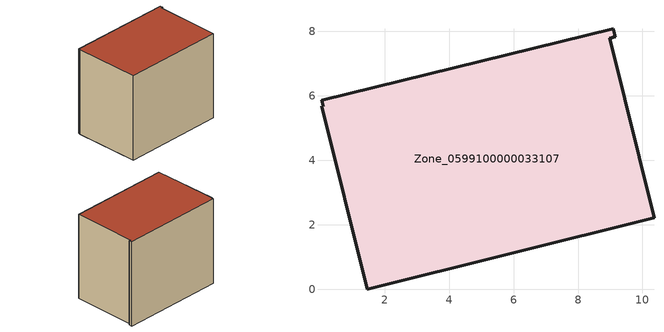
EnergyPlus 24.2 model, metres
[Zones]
Zone_0599100000033107
 floor ground (C_G): 0.04,5.67 0.1,5.67 0.05,5.85 9.09,8.07 9.15,7.83 8.99,7.79 10.36,2.21 1.46,0 z0
 wall outside (C_F): 9.15,7.83 9.09,8.07 0.05,5.85 0.1,5.67 0.04,5.67 1.46,0 10.36,2.21 8.99,7.79 9.15,7.83 z0:7.74
 roof outside (C_R): 0.1,5.67 0.04,5.67 1.46,0 10.36,2.21 8.99,7.79 9.15,7.83 9.09,8.07 0.05,5.85 z7.74
[BUILDING]
Pand.0599100000033107: North Axis=0; Terrain=City; Loads Convergence Tolerance Value=0.04; Temperature Convergence Tolerance Value=0.4; Solar Distribution=FullExterior; Maximum Number of Warmup Days=25; Minimum Number of Warmup Days=1
[Site:Location]
Rotterdam.The.Hague.AP_ZH_NLD Design_Conditions: Latitude=51.96; Longitude=4.45; Time Zone=1; Elevation=-4.5
[SITE:GROUNDTEMPERATURE:BUILDINGSURFACE]
18, 18, 18, 18, 18, 18, 18, 18, 18, 18, 18, 18
[MATERIAL] Thermal Absorptance=0.9; Solar Absorptance=0.7; Visible Absorptance=0.7
Name | Roughness | Thickness | Conductivity | Density | Specific Heat
G.TI.1965-1974 | MediumSmooth | 0.15 | 0.882353 | 540 | 1210
F.TI.1965-1974 | Rough | 0.3 | 0.697674 | 1920 | 840
R.TI.1965-1974 | MediumRough | 0.2 | 0.232558 | 1500 | 1000
[CONSTRUCTION]
C_G: G.TI.1965-1974
C_F: F.TI.1965-1974
C_R: R.TI.1965-1974
[ZONE]
Zone_0599100000033107: Type=1; Multiplier=1; Ceiling Height=Autocalculate; Volume=Autocalculate; Floor Area=autocalculate; Part of Total Floor Area=Yes
[ZONEINFILTRATION:DESIGNFLOWRATE]
Infil_Zone_0599100000033107: Zone or ZoneList or Space or SpaceList=Zone_0599100000033107; Schedule=AlwaysOn; Design Flow Rate Calculation Method=Flow/Area; Flow Rate per Floor Area=0.003; Constant Term Coefficient=1; Temperature Term Coefficient=0; Velocity Term Coefficient=0; Velocity Squared Term Coefficient=0
[HVACTEMPLATE:ZONE:IDEALLOADSAIRSYSTEM]
Zone_0599100000033107: Maximum Heating Supply Air Temperature=50; Minimum Cooling Supply Air Temperature=13; Maximum Heating Supply Air Humidity Ratio=0.0156; Minimum Cooling Supply Air Humidity Ratio=0.0077; Heating Limit=NoLimit; Cooling Limit=NoLimit; Dehumidification Control Type=ConstantSensibleHeatRatio; Cooling Sensible Heat Ratio=0.7; Dehumidification Setpoint=60; Humidification Control Type=None; Humidification Setpoint=30; Outdoor Air Method=None; Outdoor Air Flow Rate per Person=0.00944; Outdoor Air Flow Rate per Zone Floor Area=0; Outdoor Air Flow Rate per Zone=0; Demand Controlled Ventilation Type=None; Outdoor Air Economizer Type=NoEconomizer; Heat Recovery Type=None; Sensible Heat Recovery Effectiveness=0.7; Latent Heat Recovery Effectiveness=0.65
[ZONECONTROL:THERMOSTAT]
ThermostatControl_Zone_0599100000033107: Zone or ZoneList=Zone_0599100000033107; Control Type Schedule=DualSetpointControlType; Control 1=Thermostat_Zone_0599100000033107; Temperature Difference Between Cutout And Setpoint=0
[THERMOSTATSETPOINT:DUALSETPOINT]
Thermostat_Zone_0599100000033107: Heating Setpoint Temperature Schedule=HeatingSetpoint_Zone_0599100000033107; Cooling Setpoint Temperature Schedule=CoolingSetpoint_Zone_0599100000033107
[SCHEDULE:COMPACT]
HeatingSetpoint_Zone_0599100000033107: Through: 12/31, For: AllDays, Until: 24:00, 21
CoolingSetpoint_Zone_0599100000033107: Through: 12/31, For: AllDays, Until: 24:00, 24
DualSetpointControlType: Through: 12/31, For: AllDays, Until: 24:00, 4
AlwaysOn: Through: 12/31, For: AllDays, Until: 24:00, 1
